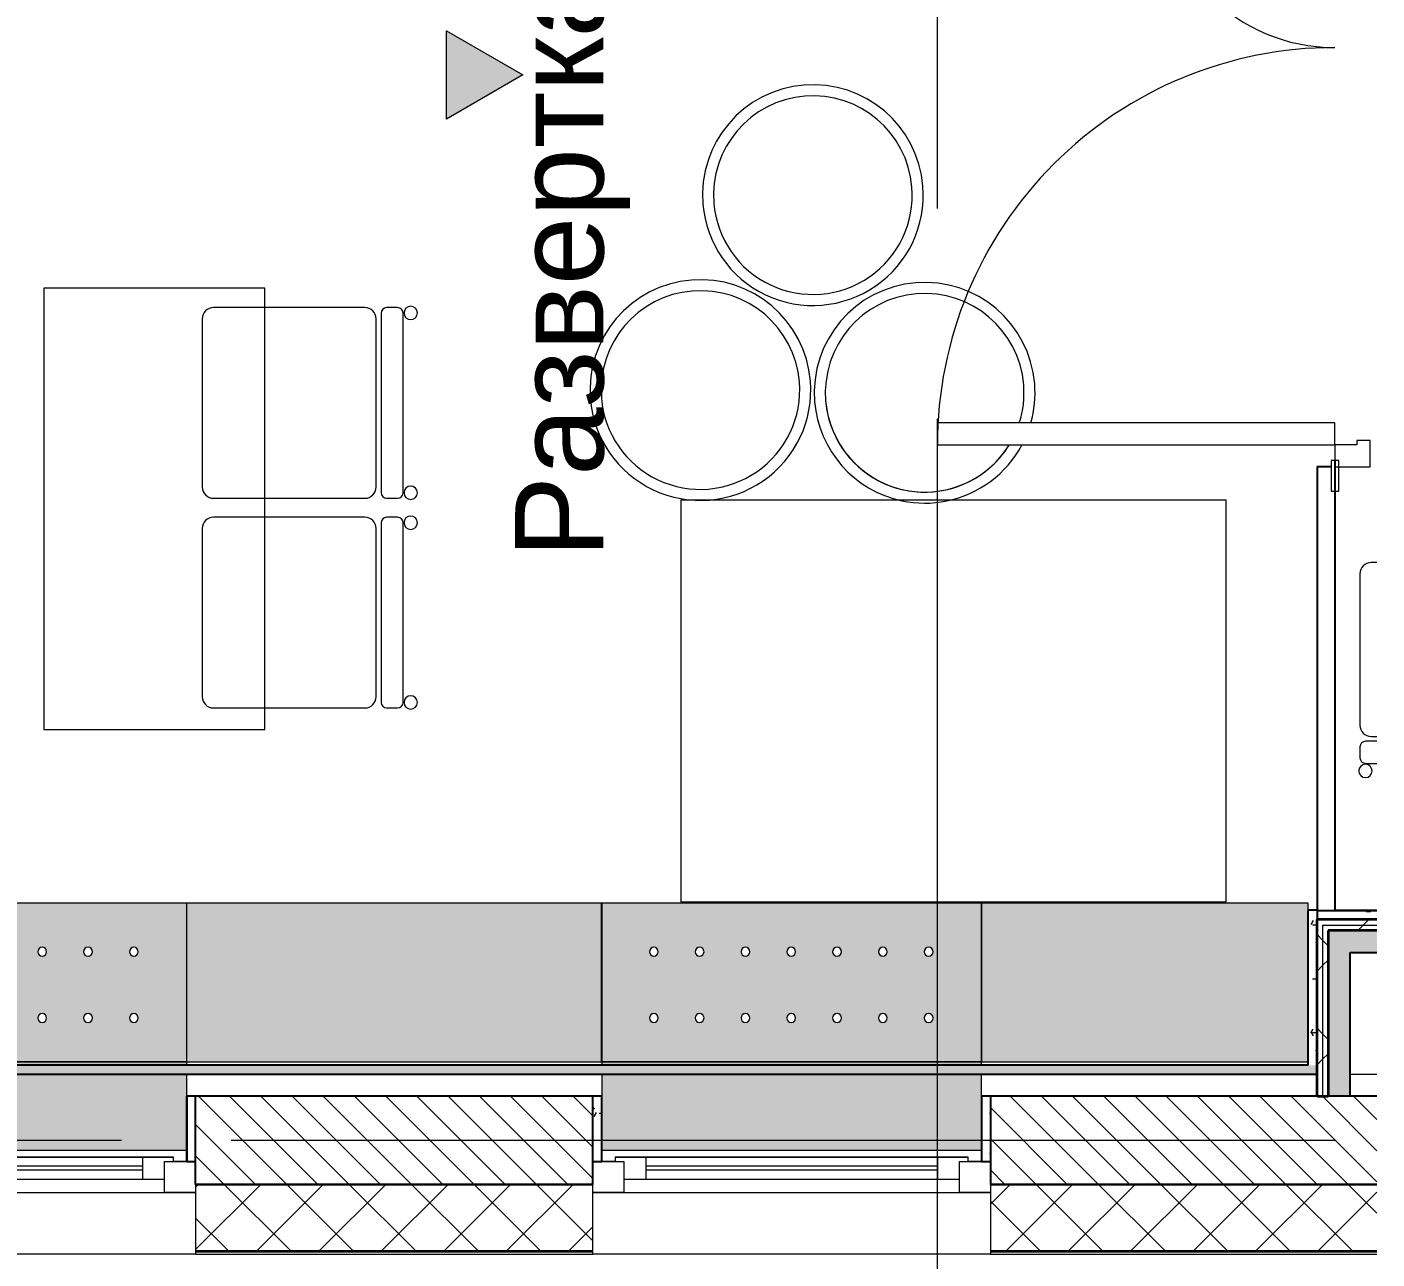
# Model space of a CAD drawing. Header units: millimetres. Extents: x 855 to 54851, y -2301 to 5636.
# Drawn here: x 16267 to 19325, y -269 to 2522 of the extents above; entities that cross this region are included whole.
import ezdxf

# ---------------------------------------------------------------- set-up
doc = ezdxf.new("R2010")
doc.units = ezdxf.units.MM
doc.linetypes.add('Осевая', pattern=[3175, 635, -476.25, 1587.5, -476.25])
for name, color, linetype, lineweight in [('A-DOOR', 7, 'Continuous', 9), ('A-DOOR-1', 7, 'Continuous', 13), ('A-DOOR-FRAM', 7, 'Continuous', 13), ('A-GLAZ', 7, 'Continuous', 9), ('A-GLAZ-1', 7, 'Continuous', 13), ('A-WALL', 7, 'Continuous', 9), ('G-ANNO-SYMB', 7, 'Continuous', 9), ('I-WALL', 7, 'Continuous', 9), ('Знаки', 7, 'Continuous', 9), ('Оси', 7, 'Continuous', 9), ('Оси-2', 7, 'Осевая', 9)]:
    doc.layers.add(name, color=color, linetype=linetype, lineweight=lineweight)
for name, color, linetype, lineweight, true_color in [('A-WALL-1', 7, 'Continuous', 25, 0x3c3c3c), ('A-WALL-2', 7, 'Continuous', 35, 0x3c3c3c), ('A-WALL-3', 7, 'Continuous', 13, 0x3c3c3c), ('A-WALL-FNSH-1', 7, 'Continuous', 13, 0x3c3c3c), ('A-WALL-FNSH-2', 7, 'Continuous', 9, 0x3c3c3c), ('I-FURN-1', 7, 'Continuous', 9, 0xf0f0f0)]:
    doc.layers.add(name, color=color, linetype=linetype, lineweight=lineweight, true_color=true_color)
doc.styles.add('Arial_1', font='arial.ttf', dxfattribs={"height": 200})
pattern_1 = [(45, (-82380.94, 0), (-106.06602, 106.06602), []), (135, (-82380.94, 0), (-106.06602, -106.06602), [])]
pattern_2 = [(0, (-82380.944, 0), (121.92, 30.48), [10.058, -81.382, 10.058, -81.382, -487.68]), (0, (-82380.944, 0), (121.92, 30.48), [-182.88, 10.058, -172.822, 10.058, -81.382, -213.36]), (0, (-82380.944, 0), (121.92, 30.48), [-457.2, 10.058, -50.902, 10.058, -142.342]), (120, (-82335.224, 15.24), (-87.356454, 90.345817), [10.058, -81.382, 10.058, -81.382, -487.68]), (120, (-82335.224, 15.24), (-87.356454, 90.345817), [-182.88, 10.058, -172.822, 10.058, -81.382, -213.36]), (120, (-82335.224, 15.24), (-87.356454, 90.345817), [-457.2, 10.058, -50.902, 10.058, -142.342]), (240, (-82319.984, 76.2), (-34.563546, -120.825817), [10.058, -81.382, 10.058, -81.382, -487.68]), (240, (-82319.984, 76.2), (-34.563546, -120.825817), [-182.88, 10.058, -172.822, 10.058, -81.382, -213.36]), (240, (-82319.984, 76.2), (-34.563546, -120.825817), [-457.2, 10.058, -50.902, 10.058, -142.342])]

# ---------------------------------------------------------------- blocks, each defined once
blk = doc.blocks.new('120_Окно_СКБ_1Ст - 120_Окно_СКБ_1Ст 900х2500_h_ с форточкой-V1-План разверток пом_ 1_67_ Этаж 1')
at = {"layer": 'A-GLAZ'}
for p, q in [((450, -57), (-450, -57)), ((-330, -107), (330, -107)), ((330, -117), (-330, -117)), ((-430, -127), (-400, -127)), ((400, -127), (430, -127))]:
    blk.add_line(p, q, dxfattribs=at)
at = {"layer": 'A-GLAZ-1'}
for p, q in [((-450, -127), (-450, -57)), ((-450, -57), (-380, -57)), ((-380, -57), (-380, -127)), ((380, -127), (380, -57)), ((380, -57), (450, -57)), ((450, -57), (450, -127)), ((380, -87), (-380, -87)), ((-380, -87), (-380, -127)), ((-330, -137), (-330, -87)), ((330, -137), (330, -87)), ((380, -127), (380, -87)), ((-380, -127), (-450, -127)), ((-380, -127), (-400, -127)), ((-400, -127), (-400, -137)), ((-400, -137), (400, -137)), ((400, -137), (-400, -137)), ((450, -127), (380, -127)), ((400, -127), (380, -127)), ((400, -137), (400, -127))]:
    blk.add_line(p, q, dxfattribs=at)
blk = doc.blocks.new('Стул Breuer - 1_189-25586788-План разверток пом_ 1_67_ Этаж 1')
at = {"layer": 'I-FURN-1'}
for p, q in [((-215.9, 215.9), (-215.9, -127)), ((-177.4, 241.3), (-190.5, 241.3)), ((-190.5, -152.4), (-177.4, -152.4)), ((-215.9, -176.2), (-215.9, -200.8)), ((-177.4, -163.5), (-203.2, -163.5)), ((-203.2, -213.5), (-177.4, -213.5))]:
    blk.add_line(p, q, dxfattribs=at)
for centre, radius, start, end in [((-190.5, 215.9), 25.4, 90, 180), ((-190.5, -127), 25.4, 180, 270), ((-203.2, -176.2), 12.7, 90, 180), ((-203.2, -200.8), 12.7, 180, 270), ((-203.5, -230.6), 15.1, 360, 180), ((-203.5, -230.6), 15.1, 180, 360)]:
    blk.add_arc(centre, radius, start, end, dxfattribs=at)
blk = doc.blocks.new('Стол базовый прямоугольный - 1_89-25401668-План разверток пом_ 1_67_ Этаж 1')
at = {"layer": 'I-FURN-1'}
for p, q in [((500, 250), (-500, 250)), ((-500, 250), (-500, -250)), ((500, -250), (500, 250)), ((-500, -250), (500, -250))]:
    blk.add_line(p, q, dxfattribs=at)
blk = doc.blocks.new('M_Стул-Breuer - 1_87-25466819-План разверток пом_ 1_67_ Этаж 1')
at = {"layer": 'I-FURN-1'}
for p, q in [((-215.9, 215.9), (-215.9, 100)), ((190.5, 241.3), (-190.5, 241.3)), ((215.9, 100), (215.9, 215.9)), ((-215.9, 100), (-215.9, -127)), ((215.9, -127), (215.9, 100)), ((-190.5, -152.4), (190.5, -152.4)), ((-215.9, -176.2), (-215.9, -200.8)), ((203.2, -163.5), (-203.2, -163.5)), ((215.9, -200.8), (215.9, -176.2)), ((-203.2, -213.5), (203.2, -213.5))]:
    blk.add_line(p, q, dxfattribs=at)
for centre, radius, start, end in [((-190.5, 215.9), 25.4, 90, 180), ((190.5, 215.9), 25.4, 0, 90), ((-190.5, -127), 25.4, 180, 270), ((190.5, -127), 25.4, 270, 360), ((-203.2, -176.2), 12.7, 90, 180), ((203.2, -176.2), 12.7, 360, 90), ((-203.2, -200.8), 12.7, 180, 270), ((203.2, -200.8), 12.7, 270, 360), ((-203.5, -230.6), 15.1, 360, 180), ((-203.5, -230.6), 15.1, 180, 360), ((203.7, -230.6), 15.1, 360, 180), ((203.7, -230.6), 15.1, 180, 360)]:
    blk.add_arc(centre, radius, start, end, dxfattribs=at)
blk = doc.blocks.new('Стол базовый прямоугольный - 1_146-25586992-План разверток пом_ 1_67_ Этаж 1')
at = {"layer": 'I-FURN-1'}
for p, q in [((617.5, 455), (-617.5, 455)), ((-617.5, 455), (-617.5, -455)), ((617.5, -455), (617.5, 455)), ((-617.5, -455), (617.5, -455))]:
    blk.add_line(p, q, dxfattribs=at)
blk = doc.blocks.new('ПУФ1 - 500_500 2-25587120-План разверток пом_ 1_67_ Этаж 1')
at = {"layer": 'I-FURN-1'}
for radius, start, end in [(250, 360, 180), (250, 0, 180), (225, 360, 180), (225, 0, 180), (250, 180, 360), (225, 180, 360), (225, 180, 360), (250, 180, 360)]:
    blk.add_arc((0, 0), radius, start, end, dxfattribs=at)
blk = doc.blocks.new('ПУФ1 - 500_500 2-V6-План разверток пом_ 1_67_ Этаж 1')
at = {"layer": 'I-FURN-1'}
for radius, start, end in [(250, 96.915, 146.9677), (250, 96.915, 146.9677), (250, 73.4452, 96.915), (250, 73.4452, 96.915), (225, 360, 143.5713), (225, 0, 115.7143), (250, 360, 73.4452), (250, 0, 73.4452), (225, 115.7143, 143.5713), (250, 159.4438, 180), (250, 159.4438, 180), (225, 157.6484, 180), (225, 157.6484, 180), (250, 180, 360), (225, 180, 360), (225, 180, 360), (250, 180, 360)]:
    blk.add_arc((0, 0), radius, start, end, dxfattribs=at)
blk = doc.blocks.new('110_Дверь_СКБ_2Ст - Д-5_п__в составе перегородки _не входит в спец__-32680960-План разверток пом_ 1_67_ Этаж 1')
at = {"layer": 'A-DOOR'}
for centre, radius, start, end in [((-637.5, 0.5), 900, 0, 90), ((662.5, 0.5), 400, 90, 180)]:
    blk.add_arc(centre, radius, start, end, dxfattribs=at)
at = {"layer": 'A-DOOR-1'}
for p, q in [((-637.5, 900.5), (-637.5, 0.5)), ((-587.5, 900.5), (-637.5, 900.5)), ((-587.5, 0.5), (-587.5, 900.5)), ((662.5, 400.5), (612.5, 400.5)), ((612.5, 400.5), (612.5, 0.5)), ((662.5, 0.5), (662.5, 400.5)), ((-637.5, 0.5), (-587.5, 0.5)), ((612.5, 0.5), (662.5, 0.5))]:
    blk.add_line(p, q, dxfattribs=at)
at = {"layer": 'A-DOOR-FRAM'}
for p, q in [((-672.5, 8.5), (-742.5, 8.5)), ((-742.5, 8.5), (-742.5, 0.5)), ((-742.5, 0.5), (-672.5, 0.5)), ((-637.5, 0.5), (-687.5, 0.5)), ((-687.5, 0.5), (-687.5, -79.5)), ((-672.5, 0.5), (-687.5, 0.5)), ((-687.5, 0.5), (-687.5, -0.5)), ((-672.5, 0.5), (-672.5, 8.5)), ((-672.5, -0.5), (-672.5, 0.5)), ((-637.5, -49.5), (-637.5, 0.5)), ((662.5, 0.5), (662.5, -49.5)), ((712.5, 0.5), (662.5, 0.5)), ((767.5, 8.5), (697.5, 8.5)), ((697.5, 8.5), (697.5, 0.5)), ((712.5, 0.5), (697.5, 0.5)), ((697.5, 0.5), (697.5, -0.5)), ((697.5, 0.5), (767.5, 0.5)), ((712.5, -79.5), (712.5, 0.5)), ((712.5, -0.5), (712.5, 0.5)), ((767.5, 0.5), (767.5, 8.5)), ((-672.5, -0.5), (-742.5, -0.5)), ((-742.5, -0.5), (-742.5, -8.5)), ((-742.5, -8.5), (-672.5, -8.5)), ((-687.5, -0.5), (-672.5, -0.5)), ((-672.5, -8.5), (-672.5, -0.5)), ((697.5, -0.5), (712.5, -0.5)), ((767.5, -0.5), (697.5, -0.5)), ((697.5, -0.5), (697.5, -8.5)), ((697.5, -8.5), (767.5, -8.5)), ((767.5, -8.5), (767.5, -0.5)), ((-627.5, -49.5), (-637.5, -49.5)), ((-627.5, -79.5), (-627.5, -49.5)), ((662.5, -49.5), (652.5, -49.5)), ((652.5, -49.5), (652.5, -79.5)), ((-687.5, -79.5), (-627.5, -79.5)), ((652.5, -79.5), (712.5, -79.5))]:
    blk.add_line(p, q, dxfattribs=at)
blk = doc.blocks.new('Зашивка радиатора_ с перфорацией М1_1 - Зашивка радиатора_ с перфорацией М1_1-V10-План разверток пом_ 1_67_ Этаж 1')
at = {"layer": 'Знаки'}
h = blk.add_hatch(color=256, dxfattribs=at)
h.paths.add_polyline_path([(430, 380), (-430, 380), (-430, 207.4), (430, 207.4), (430, 309.6)])
h.paths.add_polyline_path([(252.7, 187.4), (-430, 187.4), (-430, 180), (430, 180), (430, 187.4), (422, 187.4)])
h = blk.add_hatch(color=256, dxfattribs=at)
h.paths.add_polyline_path([(430, 180), (-430, 180), (-430, -179.9), (430.2, -179.9), (430, 179.9)])
h.paths.add_polyline_path([(208.5, 90.4), (213.5, 89), (217.2, 85.4), (218.5, 80.4), (217.2, 75.4), (213.5, 71.7), (208.5, 70.4), (203.5, 71.7), (199.8, 75.4), (198.5, 80.4), (199.8, 85.4), (203.5, 89), (205.9, 90)])
h.paths.add_polyline_path([(104.7, 90.4), (109.7, 89), (113.4, 85.4), (114.7, 80.4), (113.4, 75.4), (109.7, 71.7), (104.7, 70.4), (99.1, 72.2), (96.1, 75.4), (94.7, 80.4), (96.1, 85.4), (99.7, 89), (102.2, 90)])
h.paths.add_polyline_path([(-310.3, 90.4), (-305.3, 89), (-301.6, 85.4), (-300.3, 80.4), (-301.6, 75.4), (-305.3, 71.7), (-310.3, 70.4), (-315.3, 71.7), (-318.9, 75.4), (-320.3, 80.4), (-318.9, 85.4), (-315.3, 89), (-312.8, 90)])
h.paths.add_polyline_path([(312.2, 90.4), (317.2, 89), (320.9, 85.4), (322.2, 80.4), (320.9, 75.4), (317.2, 71.7), (312.2, 70.4), (307.2, 71.7), (303.6, 75.4), (302.2, 80.4), (303.6, 85.4), (307.2, 89), (309.7, 90)])
h.paths.add_polyline_path([(-102.8, 90.4), (-97.8, 89), (-94.1, 85.4), (-92.8, 80.4), (-94.1, 75.4), (-97.8, 71.7), (-102.8, 70.4), (-107.8, 71.7), (-111.4, 75.4), (-112.8, 80.4), (-111.4, 85.4), (-107.8, 89), (-105.3, 90)])
h.paths.add_polyline_path([(-206.5, 90.4), (-201.5, 89), (-197.8, 85.4), (-196.5, 80.4), (-197.8, 75.4), (-201.5, 71.7), (-206.5, 70.4), (-211.5, 71.7), (-215.2, 75.4), (-216.5, 80.4), (-215.2, 85.4), (-211.5, 89), (-208, 90.2)])
h.paths.add_polyline_path([(1, 90.4), (6, 89), (9.7, 85.4), (11, 80.4), (9.7, 75.4), (6, 71.7), (1, 70.4), (-4, 71.7), (-7.7, 75.4), (-9, 80.4), (-7.7, 85.4), (-4, 89), (-1.6, 90)])
h.paths.add_polyline_path([(1, -59.6), (6, -61), (9.7, -64.6), (11, -69.6), (9.7, -74.6), (6, -78.3), (1, -79.6), (-4, -78.3), (-7.7, -74.6), (-9, -69.6), (-7.7, -64.6), (-4, -61), (-1.6, -60)])
h.paths.add_polyline_path([(312.2, -59.6), (317.2, -61), (320.9, -64.6), (322.2, -69.6), (320.9, -74.6), (317.2, -78.3), (312.2, -79.6), (307.2, -78.3), (303.6, -74.6), (302.2, -69.6), (303.6, -64.6), (307.2, -61), (309.7, -60)])
h.paths.add_polyline_path([(-310.3, -59.6), (-305.3, -61), (-301.6, -64.6), (-300.3, -69.6), (-301.6, -74.6), (-305.3, -78.3), (-310.3, -79.6), (-315.3, -78.3), (-318.9, -74.6), (-320.3, -69.6), (-318.9, -64.6), (-315.3, -61), (-312.8, -60)])
h.paths.add_polyline_path([(-102.8, -59.6), (-97.8, -61), (-94.1, -64.6), (-92.8, -69.6), (-94.1, -74.6), (-97.8, -78.3), (-102.8, -79.6), (-107.8, -78.3), (-111.4, -74.6), (-112.8, -69.6), (-111.4, -64.6), (-107.8, -61), (-105.3, -60)])
h.paths.add_polyline_path([(104.7, -59.6), (109.7, -61), (113.4, -64.6), (114.7, -69.6), (113.4, -74.6), (109.7, -78.3), (104.7, -79.6), (99.1, -77.8), (96.1, -74.6), (94.7, -69.6), (96.1, -64.6), (99.7, -61), (102.2, -60)])
h.paths.add_polyline_path([(208.5, -59.6), (213.5, -61), (217.2, -64.6), (218.5, -69.6), (217.2, -74.6), (213.5, -78.3), (208.5, -79.6), (203.5, -78.3), (199.8, -74.6), (198.5, -69.6), (199.8, -64.6), (203.5, -61), (205.9, -60)])
h.paths.add_polyline_path([(-206.5, -59.6), (-201.5, -61), (-197.8, -64.6), (-196.5, -69.6), (-197.8, -74.6), (-201.5, -78.3), (-206.5, -79.6), (-211.5, -78.3), (-215.2, -74.6), (-216.5, -69.6), (-215.2, -64.6), (-211.5, -61), (-208, -59.8)])
for p, q in [((430, 380), (-430, 380)), ((-430, 257.4), (-430, 207.4)), ((-430, 187.4), (-430, 180)), ((-430, 180), (430, 180)), ((430, 180), (-430, 180)), ((-430, 180), (-430, -179.9)), ((-430, -179.9), (430.2, -179.9)), ((430.2, -179.9), (430.2, -162.6))]:
    blk.add_line(p, q, dxfattribs=at)
for centre, start, end in [((-310.3, 80.4), 180, 0), ((-310.3, 80.4), 0, 180), ((-206.5, 80.4), 0, 180), ((-206.5, 80.4), 180, 360), ((-102.8, 80.4), 0, 180), ((-102.8, 80.4), 180, 0), ((1, 80.4), 0, 180), ((1, 80.4), 180, 0), ((104.7, 80.4), 0, 180), ((104.7, 80.4), 180, 360), ((208.5, 80.4), 0, 180), ((208.5, 80.4), 180, 0), ((312.2, 80.4), 0, 180), ((312.2, 80.4), 180, 0), ((-310.3, -69.6), 0, 180), ((-206.5, -69.6), 0, 180), ((-102.8, -69.6), 0, 180), ((1, -69.6), 0, 180), ((104.7, -69.6), 0, 180), ((208.5, -69.6), 0, 180), ((312.2, -69.6), 0, 180), ((-310.3, -69.6), 180, 0), ((-206.5, -69.6), 180, 0), ((-102.8, -69.6), 180, 0), ((1, -69.6), 180, 0), ((104.7, -69.6), 180, 0), ((208.5, -69.6), 180, 0), ((312.2, -69.6), 180, 0)]:
    blk.add_arc(centre, 10, start, end, dxfattribs=at)
blk = doc.blocks.new('Зашивка радиатора_ с перфорацией М1_1 - Зашивка радиатора_ с перфорацией М1_1-V11-План разверток пом_ 1_67_ Этаж 1')
at = {"layer": 'Знаки'}
h = blk.add_hatch(color=256, dxfattribs=at)
h.paths.add_polyline_path([(430, 380), (-430, 380), (-430, 207.4), (430, 207.4), (430, 309.6)])
h.paths.add_polyline_path([(210, 187.4), (-430, 187.4), (-430, 180), (430, 180), (430, 187.4)])
h = blk.add_hatch(color=256, dxfattribs=at)
h.paths.add_polyline_path([(210, 180), (-430, 180), (-430, -179.9), (430.2, -179.9), (430.2, 180)])
h.paths.add_polyline_path([(-102.8, 90.4), (-97.2, 88.6), (-94.1, 85.4), (-92.8, 80.4), (-94.1, 75.4), (-97.8, 71.7), (-102.8, 70.4), (-107.8, 71.7), (-111.4, 75.4), (-112.8, 80.4), (-111.4, 85.4), (-107.8, 89), (-105.3, 90)])
h.paths.add_polyline_path([(-310.3, 90.4), (-305.3, 89), (-301.6, 85.4), (-300.3, 80.4), (-301.6, 75.4), (-305.3, 71.7), (-310.3, 70.4), (-315.3, 71.7), (-318.9, 75.4), (-320.3, 80.4), (-318.9, 85.4), (-315.3, 89), (-312.8, 90)])
h.paths.add_polyline_path([(312.2, 90.4), (317.2, 89), (320.9, 85.4), (322.2, 80.4), (320.9, 75.4), (317.2, 71.7), (312.2, 70.4), (307.2, 71.7), (303.6, 75.4), (302.2, 80.4), (303.6, 85.4), (307.2, 89), (309.7, 90)])
h.paths.add_polyline_path([(208.5, 90.4), (213.5, 89), (217.2, 85.4), (218.5, 80.4), (217.2, 75.4), (213.5, 71.7), (208.5, 70.4), (203.5, 71.7), (199.8, 75.4), (198.5, 80.4), (199.8, 85.4), (203.5, 89), (205.9, 90)])
h.paths.add_polyline_path([(104.7, 90.4), (109.7, 89), (113.4, 85.4), (114.7, 80.4), (113.4, 75.4), (109.7, 71.7), (104.7, 70.4), (99.7, 71.7), (96.1, 75.4), (94.7, 80.4), (96.1, 85.4), (99.7, 89), (102.2, 90)])
h.paths.add_polyline_path([(-206.5, 90.4), (-201.5, 89), (-197.8, 85.4), (-196.5, 80.4), (-197.8, 75.4), (-201.5, 71.7), (-206.5, 70.4), (-211.5, 71.7), (-215.2, 75.4), (-216.5, 80.4), (-215.2, 85.4), (-211.5, 89), (-209.1, 90)])
h.paths.add_polyline_path([(1, 90.4), (6, 89), (9.7, 85.4), (11, 80.4), (9.7, 75.4), (6, 71.7), (1, 70.4), (-4, 71.7), (-7.7, 75.4), (-9, 80.4), (-7.7, 85.4), (-4, 89), (-1.6, 90)])
h.paths.add_polyline_path([(-206.5, -59.6), (-201.5, -61), (-197.8, -64.6), (-196.5, -69.6), (-197.8, -74.6), (-201.5, -78.3), (-206.5, -79.6), (-211.5, -78.3), (-215.2, -74.6), (-216.5, -69.6), (-215.2, -64.6), (-211.5, -61), (-209.1, -60)])
h.paths.add_polyline_path([(-102.8, -59.6), (-97.2, -61.4), (-94.1, -64.6), (-92.8, -69.6), (-94.1, -74.6), (-97.8, -78.3), (-102.8, -79.6), (-107.8, -78.3), (-111.4, -74.6), (-112.8, -69.6), (-111.4, -64.6), (-107.8, -61), (-105.3, -60)])
h.paths.add_polyline_path([(312.2, -59.6), (317.2, -61), (320.9, -64.6), (322.2, -69.6), (320.9, -74.6), (317.2, -78.3), (312.2, -79.6), (307.2, -78.3), (303.6, -74.6), (302.2, -69.6), (303.6, -64.6), (307.2, -61), (309.7, -60)])
h.paths.add_polyline_path([(208.5, -59.6), (213.5, -61), (217.2, -64.6), (218.5, -69.6), (217.2, -74.6), (213.5, -78.3), (208.5, -79.6), (203.5, -78.3), (199.8, -74.6), (198.5, -69.6), (199.8, -64.6), (203.5, -61), (205.9, -60)])
h.paths.add_polyline_path([(-310.3, -59.6), (-305.3, -61), (-301.6, -64.6), (-300.3, -69.6), (-301.6, -74.6), (-305.3, -78.3), (-310.3, -79.6), (-315.3, -78.3), (-318.9, -74.6), (-320.3, -69.6), (-318.9, -64.6), (-315.3, -61), (-312.8, -60)])
h.paths.add_polyline_path([(104.7, -59.6), (109.7, -61), (113.4, -64.6), (114.7, -69.6), (113.4, -74.6), (109.7, -78.3), (104.7, -79.6), (99.7, -78.3), (96.1, -74.6), (94.7, -69.6), (96.1, -64.6), (99.7, -61), (102.2, -60)])
h.paths.add_polyline_path([(1, -59.6), (6, -61), (9.7, -64.6), (11, -69.6), (9.7, -74.6), (6, -78.3), (1, -79.6), (-4, -78.3), (-7.7, -74.6), (-9, -69.6), (-7.7, -64.6), (-4, -61), (-1.6, -60)])
for p, q in [((430, 380), (-430, 380)), ((-430, 257.4), (-430, 207.4)), ((430, 207.4), (430, 257.4)), ((-430, 187.5), (-430, 180)), ((430, 180), (430, 187.4)), ((-430, 180), (430, 180)), ((430.2, 180), (-430, 180)), ((-430, 180), (-430, -179.9)), ((430.2, -179.9), (430.2, 180)), ((-430, -179.9), (430.2, -179.9))]:
    blk.add_line(p, q, dxfattribs=at)
for centre, start, end in [((-310.3, 80.4), 180, 0), ((-310.3, 80.4), 0, 180), ((-206.5, 80.4), 0, 180), ((-206.5, 80.4), 180, 360), ((-102.8, 80.4), 0, 180), ((-102.8, 80.4), 180, 0), ((1, 80.4), 0, 180), ((1, 80.4), 180, 0), ((104.7, 80.4), 0, 180), ((104.7, 80.4), 180, 360), ((208.5, 80.4), 0, 180), ((208.5, 80.4), 180, 0), ((312.2, 80.4), 0, 180), ((312.2, 80.4), 180, 0), ((-310.3, -69.6), 0, 180), ((-206.5, -69.6), 0, 180), ((-102.8, -69.6), 0, 180), ((1, -69.6), 0, 180), ((104.7, -69.6), 0, 180), ((208.5, -69.6), 0, 180), ((312.2, -69.6), 0, 180), ((-310.3, -69.6), 180, 0), ((-206.5, -69.6), 180, 0), ((-102.8, -69.6), 180, 0), ((1, -69.6), 180, 0), ((104.7, -69.6), 180, 0), ((208.5, -69.6), 180, 0), ((312.2, -69.6), 180, 0)]:
    blk.add_arc(centre, 10, start, end, dxfattribs=at)
blk = doc.blocks.new('Зашивка без перфорации М3_2_1 - М3_2_3-31137425-План разверток пом_ 1_67_ Этаж 1')
at = {"layer": 'Знаки'}
blk.add_hatch(color=256, dxfattribs=at).paths.add_polyline_path([(271.1, 180), (-430, 180), (-430, -179.9), (510.2, -179.9), (510.2, 180)])
for p, q in [((510.2, 180), (-430, 180)), ((-430, 180), (-430, -179.9)), ((510.2, -179.9), (510.2, 180)), ((-430, -179.9), (510.2, -179.9))]:
    blk.add_line(p, q, dxfattribs=at)
blk = doc.blocks.new('Зашивка без перфорации М3_2_1 - М3_2_4-31137485-План разверток пом_ 1_67_ Этаж 1')
at = {"layer": 'Знаки'}
blk.add_hatch(color=256, dxfattribs=at).paths.add_polyline_path([(28.6, 180), (-430, 180), (-430, -179.9), (310.2, -179.9), (310.2, 180)])
for p, q in [((310.2, 180), (-430, 180)), ((310.2, -179.9), (310.2, 180)), ((-430, -163.6), (-430, -179.9)), ((-430, -179.9), (310.2, -179.9))]:
    blk.add_line(p, q, dxfattribs=at)
blk = doc.blocks.new('Фасад - Марка фасада_Указатель-25386507-План разверток пом_ 1_67_ Этаж 1')
at = {"layer": 'G-ANNO-SYMB'}
blk.add_hatch(color=256, dxfattribs=at).paths.add_polyline_path([(-1, 0), (0, 1.732), (1, 0), (0, 0)])
for p, q in [((0, 1.732), (-1, 0)), ((1, 0), (0, 1.732)), ((-1, 0), (0, 0)), ((0, 0), (1, 0))]:
    blk.add_line(p, q, dxfattribs=at)

msp = doc.modelspace()

# ---------------------------------------------------------------- hatches: boundary and pattern name
at = {"layer": 'A-WALL'}
h = msp.add_hatch(dxfattribs=at)
h.set_pattern_fill('FP_1', color=256, style=0, pattern_type=2)
h.set_pattern_definition([(135, (-82380.944, 0), (-35.35534, -35.35534), [])])
h.paths.add_polyline_path([(19324.7, -100), (19324.7, 100), (18449.1, 100), (18449.1, -100), (18710.5, -100)])
h.paths.add_polyline_path([(15639.2, -100), (15724.1, -100), (15724.1, 100), (14724.1, 100), (14724.1, -100), (15025, -100)])
h.paths.add_polyline_path([(17482, -100), (17549.1, -100), (17549.1, 100), (16649.1, 100), (16649.1, -100), (16867.7, -100)])
h.paths.add_polyline_path([(12399.1, -100), (12399.1, 100), (11249.1, 100), (11249.1, -100), (11953.7, -100)])
h.paths.add_polyline_path([(10349.1, -100), (10349.1, 100), (9549.1, 100), (9549.1, -100), (10111, -100)])
h = msp.add_hatch(dxfattribs=at)
h.set_pattern_fill('FP_3', color=256, style=0, pattern_type=2)
h.set_pattern_definition([(45, (-82380.94, 0), (-70.71068, 70.71068), []), (135, (-82380.94, 0), (-70.71068, -70.71068), [])])
h.paths.add_polyline_path([(18710.5, -250), (19324.7, -250), (19324.7, -100), (18449.1, -100), (18449.1, -250)])
h.paths.add_polyline_path([(17482, -250), (17549.1, -250), (17549.1, -100), (16649.1, -100), (16649.1, -250), (16867.7, -250)])
h.paths.add_polyline_path([(15025, -250), (15749.1, -250), (15749.1, -100), (14699.1, -100), (14699.1, -250)])
h.paths.add_polyline_path([(12399.1, -250), (12399.1, -100), (11249.1, -100), (11249.1, -250), (11953.7, -250)])
h.paths.add_polyline_path([(10349.1, -250), (10349.1, -100), (9549.1, -100), (9549.1, -250), (10111, -250)])
at = {"layer": 'I-WALL'}
h = msp.add_hatch(dxfattribs=at)
h.set_pattern_fill('FP_7', color=256, style=0, pattern_type=2)
h.set_pattern_definition(pattern_2)
h.paths.add_polyline_path([(19169.1, 170), (19189.1, 170), (19189.1, 521), (19169.1, 520), (19169.1, 171)])
h = msp.add_hatch(dxfattribs=at)
h.set_pattern_fill('FP_7', color=256, style=0, pattern_type=2)
h.set_pattern_definition(pattern_2)
h.paths.add_polyline_path([(19324.7, 500), (19324.7, 520), (19189.1, 520), (19189.1, 500)])
h = msp.add_hatch(dxfattribs=at)
h.set_pattern_fill('FP_8', color=256, style=0, pattern_type=2)
h.set_pattern_definition(pattern_1)
h.paths.add_polyline_path([(19201.6, 100), (19201.6, 500), (19189.1, 500), (19189.1, 100)])
h = msp.add_hatch(dxfattribs=at)
h.set_pattern_fill('FP_8', color=256, style=0, pattern_type=2)
h.set_pattern_definition(pattern_1)
h.paths.add_polyline_path([(19324.7, 487.5), (19324.7, 500), (19201.6, 500), (19201.6, 487.5), (19264.1, 487.5)])
h = msp.add_hatch(dxfattribs=at)
h.set_pattern_fill('FP_8', color=256, style=0, pattern_type=2)
h.set_pattern_definition(pattern_1)
h.paths.add_polyline_path([(19201.6, 100), (19214.1, 100), (19214.1, 487.5), (19201.6, 487.5), (19201.6, 420.3)])
h = msp.add_hatch(dxfattribs=at)
h.set_pattern_fill('FP_8', color=256, style=0, pattern_type=2)
h.set_pattern_definition(pattern_1)
h.paths.add_polyline_path([(19264.1, 475), (19324.7, 475), (19324.7, 487.5), (19214.1, 487.5), (19214.1, 475)])
for points in [[(19214.1, 100), (19264.1, 100), (19264.1, 475), (19214.1, 475), (19214.1, 420.3)], [(19324.7, 425), (19324.7, 475), (19264.1, 475), (19264.1, 425)]]:
    msp.add_hatch(color=256, dxfattribs=at).paths.add_polyline_path(points)
h = msp.add_hatch(dxfattribs=at)
h.set_pattern_fill('FP_7', color=256, style=0, pattern_type=2)
h.set_pattern_definition(pattern_2)
h.paths.add_polyline_path([(19189.1, 150), (19189.1, 170), (15769.1, 170), (15769.1, 150), (18710.5, 150)])
h = msp.add_hatch(dxfattribs=at)
h.set_pattern_fill('FP_7', color=256, style=0, pattern_type=2)
h.set_pattern_definition(pattern_2)
h.paths.add_polyline_path([(16649.1, -48), (16649.1, 100), (16629.1, 100), (16629.1, -48)])
h = msp.add_hatch(dxfattribs=at)
h.set_pattern_fill('FP_7', color=256, style=0, pattern_type=2)
h.set_pattern_definition(pattern_2)
h.paths.add_polyline_path([(16649.1, -48), (16649.1, 100), (16629.1, 100), (16629.1, -48)])
h = msp.add_hatch(dxfattribs=at)
h.set_pattern_fill('FP_7', color=256, style=0, pattern_type=2)
h.set_pattern_definition(pattern_2)
h.paths.add_polyline_path([(17569.1, -48), (17569.1, 100), (17549.1, 100), (17549.1, -48)])
h = msp.add_hatch(dxfattribs=at)
h.set_pattern_fill('FP_7', color=256, style=0, pattern_type=2)
h.set_pattern_definition(pattern_2)
h.paths.add_polyline_path([(18449.1, -48), (18449.1, 100), (18429.1, 100), (18429.1, -48)])

# ---------------------------------------------------------------- linework, layer by layer
at = {"layer": 'A-WALL'}
for p, q in [((19201.6, 487.5), (19201.6, 100)), ((19201.6, 487.5), (19324.7, 487.5)), ((16649.1, -258), (15749.1, -258)), ((16649.1, -250), (17549.1, -250)), ((18449.1, -258), (17549.1, -258)), ((18449.1, -250), (19324.7, -250))]:
    msp.add_line(p, q, dxfattribs=at)
at = {"layer": 'A-WALL-1'}
for p, q in [((19221.1, 1525), (19189.1, 1525)), ((19189.1, 1525), (19189.1, 500)), ((19229.1, 1470), (19229.1, 520)), ((19189.1, 521), (19169.1, 521)), ((19169.1, 170), (19169.1, 520)), ((19324.7, 520), (19188.1, 520)), ((19264.1, 100), (19264.1, 425)), ((19264.1, 425), (19324.7, 425)), ((19169.1, 170), (15769.1, 170)), ((15769.1, 150), (19189.1, 150)), ((16649.1, 100), (16629.1, 100)), ((16629.1, 100), (16629.1, -48)), ((16649.1, 100), (16629.1, 100)), ((17549.1, 100), (16649.1, 100)), ((16649.1, -100), (16649.1, 100)), ((17549.1, -100), (17549.1, 100)), ((17569.1, 100), (17549.1, 100)), ((17569.1, -48), (17569.1, 100)), ((18429.1, 100), (18429.1, -48)), ((18449.1, 100), (18429.1, 100)), ((19324.7, 100), (18449.1, 100)), ((18449.1, 100), (18449.1, -100)), ((16629.1, -48), (16649.1, -48)), ((16629.1, -48), (16649.1, -48)), ((17549.1, -48), (17569.1, -48)), ((18429.1, -48), (18449.1, -48)), ((16649.1, -100), (17549.1, -100)), ((17549.1, -100), (16649.1, -100)), ((18449.1, -100), (19324.7, -100)), ((19324.7, -100), (18449.1, -100))]:
    msp.add_line(p, q, dxfattribs=at)
at = {"layer": 'A-WALL-2'}
for p, q in [((19324.7, 500), (19189.1, 500)), ((19189.1, 100), (19189.1, 500)), ((19214.1, 475), (19214.1, 100)), ((19324.7, 475), (19214.1, 475)), ((19189.1, 100), (19214.1, 100))]:
    msp.add_line(p, q, dxfattribs=at)
at = {"layer": 'A-WALL-3'}
for p, q in [((16649.1, -100), (16649.1, -250)), ((17549.1, -250), (17549.1, -100)), ((18449.1, -100), (18449.1, -250))]:
    msp.add_line(p, q, dxfattribs=at)
at = {"layer": 'A-WALL-FNSH-1'}
for p, q in [((19189.1, 1525), (19188.1, 1525)), ((19188.1, 1525), (19188.1, 520)), ((19230.1, 521), (19230.1, 1470)), ((19168.1, 521), (19168.1, 171)), ((19169.1, 521), (19168.1, 521)), ((19324.7, 521), (19230.1, 521)), ((17549.1, 171), (16649.1, 171)), ((16649.1, 171), (16649.1, 170)), ((17549.1, 170), (17549.1, 171)), ((19168.1, 171), (18449.1, 171)), ((18449.1, 171), (18449.1, 170)), ((16629.1, 100), (16628.1, 100)), ((16628.1, 100), (16628.1, -48)), ((16629.1, 100), (16628.1, 100)), ((17570.1, 100), (17569.1, 100)), ((17570.1, -48), (17570.1, 100)), ((18428.1, 100), (18428.1, -48)), ((18429.1, 100), (18428.1, 100)), ((16628.1, -48), (16629.1, -48)), ((16628.1, -48), (16629.1, -48)), ((17569.1, -48), (17570.1, -48)), ((18428.1, -48), (18429.1, -48)), ((16649.1, -250), (16649.1, -253)), ((16649.1, -253), (17549.1, -253)), ((17549.1, -253), (17549.1, -250)), ((18449.1, -250), (18449.1, -253)), ((18449.1, -253), (19324.7, -253))]:
    msp.add_line(p, q, dxfattribs=at)
at = {"layer": 'A-WALL-FNSH-2'}
for p, q in [((16649.1, -253), (16649.1, -258)), ((16649.1, -258), (17549.1, -258)), ((17549.1, -258), (17549.1, -253)), ((18449.1, -253), (18449.1, -258)), ((18449.1, -258), (19324.7, -258))]:
    msp.add_line(p, q, dxfattribs=at)
at = {"layer": 'I-WALL'}
for p, q in [((16629.1, 171), (16649.1, 171)), ((17549.1, 171), (17569.1, 171)), ((18429.1, 171), (18449.1, 171)), ((19264.1, 150), (19324.7, 150))]:
    msp.add_line(p, q, dxfattribs=at)
at = {"layer": 'Оси'}
for p, q in [((18329.1, -1500.6), (18329.1, 999.4)), ((16730.1, 0), (19230.1, 0))]:
    msp.add_line(p, q, dxfattribs=at)
at = {"layer": 'Оси-2'}
for p, q in [((18329.1, 999.4), (18329.1, 3130)), ((10607.6, 0), (16730.1, 0))]:
    msp.add_line(p, q, dxfattribs=at)

# ---------------------------------------------------------------- block references
at = {"layer": 'A-DOOR', "rotation": 89.99999999999991}
msp.add_blockref('110_Дверь_СКБ_2Ст - Д-5_п__в составе перегородки _не входит в спец__-32680960-План разверток пом_ 1_67_ Этаж 1', (19229.6, 2212.5), dxfattribs=at)
at = {"layer": 'A-GLAZ', "rotation": 180}
for p in [(16199.1, -175), (17999.1, -175)]:
    msp.add_blockref('120_Окно_СКБ_1Ст - 120_Окно_СКБ_1Ст 900х2500_h_ с форточкой-V1-План разверток пом_ 1_67_ Этаж 1', p, dxfattribs=at)
at = {"layer": 'G-ANNO-SYMB', "extrusion": (0, 0, -1), "xscale": 99.99999999999993, "yscale": 99.99999999999993, "zscale": 99.99999999999993, "rotation": 90.00000000000001}
msp.add_blockref('Фасад - Марка фасада_Указатель-25386507-План разверток пом_ 1_67_ Этаж 1', (-17217.2, 2413.2), dxfattribs=at)
at = {"layer": 'I-FURN-1'}
for name, p, rotation in [('ПУФ1 - 500_500 2-25587120-План разверток пом_ 1_67_ Этаж 1', (18047.2, 2140.8), 184.6613193387897), ('ПУФ1 - 500_500 2-25587120-План разверток пом_ 1_67_ Этаж 1', (17792.4, 1699.3), 184.6613193387897), ('ПУФ1 - 500_500 2-V6-План разверток пом_ 1_67_ Этаж 1', (18300.3, 1693.1), 184.6613193387897), ('Стол базовый прямоугольный - 1_89-25401668-План разверток пом_ 1_67_ Этаж 1', (16555.7, 1430.1), 90), ('M_Стул-Breuer - 1_87-25466819-План разверток пом_ 1_67_ Этаж 1', (16905.7, 1670.1), 90.00000000000006), ('Стол базовый прямоугольный - 1_146-25586992-План разверток пом_ 1_67_ Этаж 1', (18365.7, 994.7), 180), ('M_Стул-Breuer - 1_87-25466819-План разверток пом_ 1_67_ Этаж 1', (16905.7, 1195.1), 90.00000000000006)]:
    msp.add_blockref(name, p, dxfattribs=dict(at, rotation=rotation))
msp.add_blockref('Стул Breuer - 1_189-25586788-План разверток пом_ 1_67_ Этаж 1', (19502.1, 1067.1), dxfattribs=at)
at = {"layer": 'Знаки', "rotation": 180}
for name, p in [('Зашивка радиатора_ с перфорацией М1_1 - Зашивка радиатора_ с перфорацией М1_1-V10-План разверток пом_ 1_67_ Этаж 1', (16199.1, 357.4)), ('Зашивка без перфорации М3_2_1 - М3_2_3-31137425-План разверток пом_ 1_67_ Этаж 1', (17138.8, 357.4)), ('Зашивка радиатора_ с перфорацией М1_1 - Зашивка радиатора_ с перфорацией М1_1-V11-План разверток пом_ 1_67_ Этаж 1', (17999.1, 357.4)), ('Зашивка без перфорации М3_2_1 - М3_2_4-31137485-План разверток пом_ 1_67_ Этаж 1', (18739.1, 357.4))]:
    msp.add_blockref(name, p, dxfattribs=at)

# ---------------------------------------------------------------- texts
at = {"layer": 'G-ANNO-SYMB', "insert": (17372.9, 1318.4), "char_height": 200, "width": 1659.493, "attachment_point": 1, "rotation": 90, "style": 'Arial_1'}
msp.add_mtext('Развертка', dxfattribs=at)

doc.saveas('drawing.dxf')
